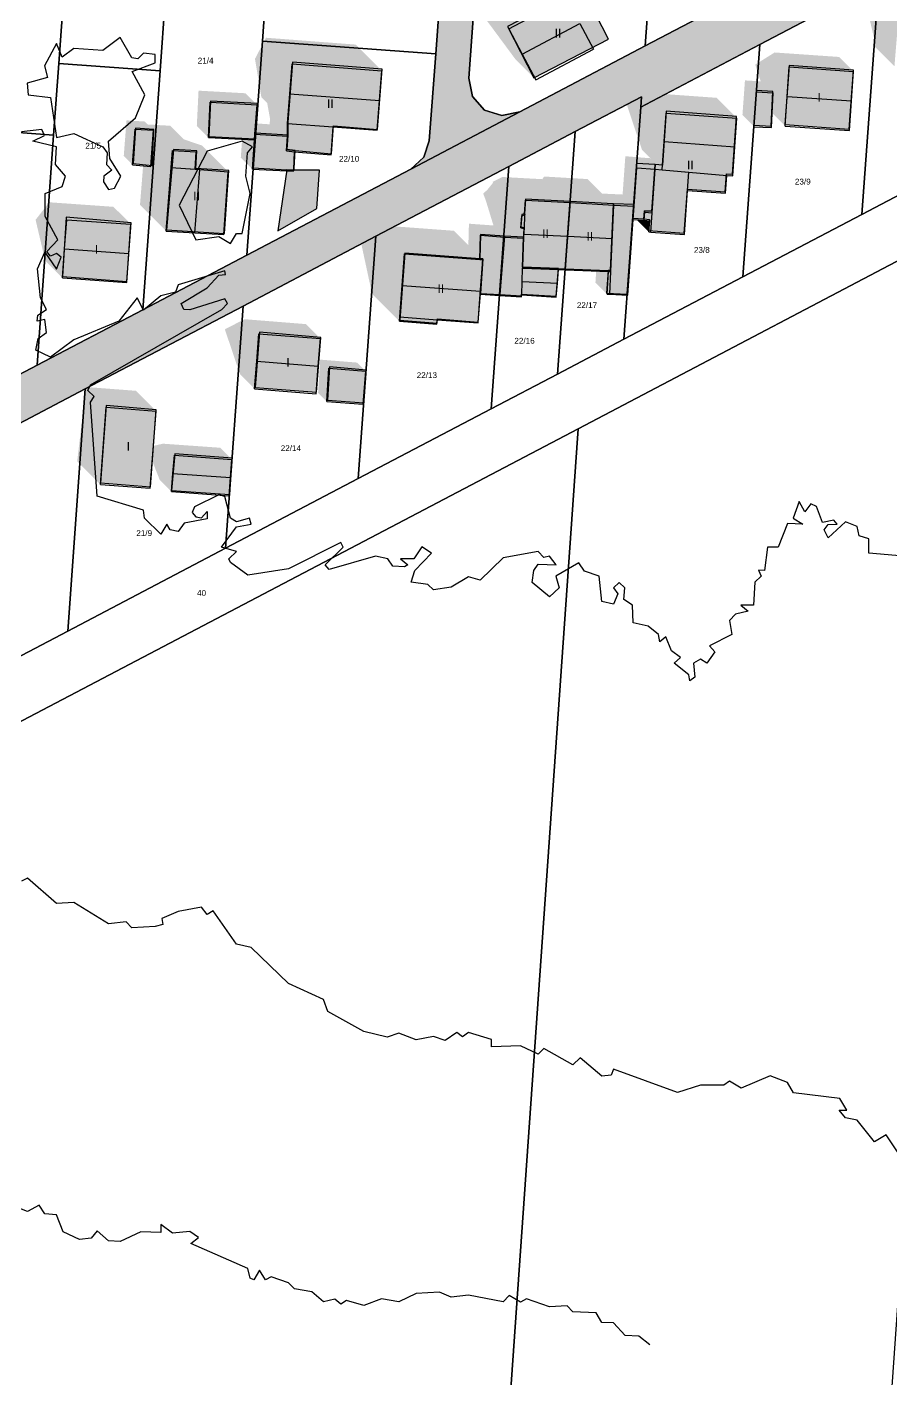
# Model space of a CAD drawing. Header units: millimetres. Extents: x 238 to 3518, y -74 to 2735.
# Drawn here: x 1885.4 to 2034.3, y 807.9 to 1040.9 of the extents above; entities that cross this region are included whole.
import ezdxf
from ezdxf.enums import TextEntityAlignment as Align

# ---------------------------------------------------------------- set-up
doc = ezdxf.new("R2010")
doc.units = ezdxf.units.MM
for name, color, linetype in [('LP_Flurstueck_bez', 7, 'Continuous'), ('LP_Flurstuecke', 8, 'Continuous'), ('LP_Gebaeude_Dachaufsicht', 9, 'Continuous'), ('LP_Gebaeude_Dachschatten', 253, 'Continuous'), ('LP_Gebaeude_F', 254, 'Continuous'), ('LP_Gebaeude_Geschosszahl', 7, 'Continuous'), ('LP_Gebaeude_Schatten', 7, 'Continuous'), ('LP_Gebaeude_U', 7, 'Continuous'), ('LP_Topographie_Hoehenlinien', 8, 'Continuous'), ('LP_Verkehr_Strassen', 9, 'Continuous')]:
    doc.layers.add(name, color=color, linetype=linetype)
doc.styles.get("Standard").update_dxf_attribs({"font": 'arial.ttf'})

msp = doc.modelspace()

# ---------------------------------------------------------------- hatches: boundary and pattern name
at = {"layer": 'LP_Gebaeude_Dachschatten'}
for points in [[(1980.68, 1041.48), (1978.54, 1045.5), (1978.35, 1045.86), (1975.83, 1044.52), (1968.44, 1040.58), (1970.77, 1036.2)], [(1946.15, 1028.24), (1946.54, 1033.37), (1931.1, 1034.55), (1930.7, 1029.41)], [(2027.84, 1033.24), (2016.75, 1034.01), (2016.4, 1028.92), (2027.48, 1028.16)], [(2007.39, 1020.23), (2007.74, 1025.2), (1995.57, 1026.07), (1995.22, 1021.18)], [(1995.22, 1021.18), (1994.87, 1016.28), (1994.87, 1016.27), (2006.02, 1015.33), (2007.03, 1015.26), (2007.39, 1020.23)], [(1910.26, 1016.67), (1909.39, 1005.73), (1914.36, 1005.42), (1915.19, 1016.32)], [(1978.62, 1004.83), (1979.01, 1010.63), (1971.32, 1011.05), (1971.17, 1008.71), (1971.22, 1008.55), (1971.12, 1006.19), (1971.08, 1006.19), (1971.02, 1005.2)], [(1986.27, 1004.47), (1986.52, 1010.19), (1979.01, 1010.63), (1978.62, 1004.83)], [(1903.32, 1006.91), (1892.26, 1007.69), (1891.9, 1002.67), (1902.97, 1001.89)], [(1963.57, 995.35), (1963.97, 1000.78), (1963.46, 1000.82), (1950.47, 1001.78), (1950.06, 996.35)], [(1976.81, 996.73), (1977.02, 999.12), (1970.83, 999.35), (1970.81, 999.35), (1970.73, 997.04)], [(1935.98, 987.19), (1925.39, 988.04), (1925.01, 983.29), (1935.6, 982.44)], [(1920.72, 966.38), (1910.86, 967.08), (1910.57, 963.96), (1920.5, 963.25)]]:
    msp.add_hatch(color=253, dxfattribs=at).paths.add_polyline_path(points)
at = {"layer": 'LP_Gebaeude_F'}
for points in [[(1968.24, 1040.99), (1972.73, 1032.13), (1985.64, 1038.82), (1981.23, 1047.38), (1978.54, 1046), (1978.43, 1046.22), (1975.78, 1044.87)], [(1930.19, 1019.78), (1931.6, 1019.59), (1937.88, 1019.05), (1938.24, 1023.88), (1945.8, 1023.26), (1946.59, 1033.63), (1931.17, 1034.85), (1930.39, 1024.5), (1930.38, 1022.28)], [(2016.02, 1024.07), (2027.1, 1023.28), (2027.84, 1033.46), (2016.73, 1034.25)], [(1916.78, 1022.02), (1924.71, 1021.64), (1924.78, 1022.63), (1925.15, 1027.73), (1917.04, 1028.1)], [(2010.66, 1023.98), (2013.64, 1023.82), (2013.95, 1029.78), (2011.1, 1029.95)], [(1991.7, 1007.81), (1992.67, 1007.74), (1992.53, 1005.8), (1998.66, 1005.38), (1999.21, 1012.97), (2005.75, 1012.5), (2005.98, 1015.59), (2006.99, 1015.52), (2007.7, 1025.46), (1995.55, 1026.41), (1994.91, 1017.1), (1993.64, 1017.19), (1993.08, 1009.14), (1991.82, 1009.22)], [(1903.72, 1017.35), (1907, 1017.01), (1907.3, 1023.25), (1904.13, 1023.46)], [(1924.35, 1016.6), (1930.21, 1016.3), (1931.44, 1016.23), (1931.45, 1016.53), (1931.6, 1019.59), (1930.19, 1019.78), (1930.38, 1022.28), (1924.78, 1022.63), (1924.71, 1021.64)], [(1909.47, 1005.92), (1919.43, 1005.31), (1920.22, 1016.15), (1914.52, 1016.54), (1914.7, 1019.55), (1910.64, 1019.76)], [(1928.63, 1005.77), (1935.36, 1009.59), (1935.84, 1016.2), (1931.44, 1016.23), (1930.21, 1016.3)], [(1989.83, 1007.96), (1991.7, 1007.81), (1991.82, 1009.22), (1993.08, 1009.14), (1993.64, 1017.19), (1990.47, 1017.4), (1990, 1010.28)], [(1970.52, 1006.46), (1971.07, 1006.37), (1970.96, 1004.67), (1970.82, 999.5), (1976.99, 999.29), (1978.18, 999.2), (1978.99, 1010.85), (1971.32, 1011.25), (1971.15, 1008.71), (1970.68, 1008.56)], [(1978.18, 999.2), (1985.56, 998.95), (1985.95, 998.93), (1986.48, 1010.44), (1978.99, 1010.85)], [(1985.29, 995.03), (1988.82, 994.87), (1989.83, 1007.96), (1990, 1010.28), (1986.48, 1010.44), (1985.95, 998.93), (1985.56, 998.95)], [(1891.51, 997.9), (1902.6, 997.05), (1903.36, 1007.14), (1892.15, 1008.1)], [(1963.47, 1000.96), (1963.98, 1000.93), (1963.54, 994.97), (1966.91, 994.77), (1967.68, 1004.86), (1963.57, 1005.15)], [(1966.91, 994.77), (1970.63, 994.54), (1970.63, 994.86), (1976.58, 994.48), (1976.99, 999.29), (1970.82, 999.5), (1970.96, 1004.67), (1967.68, 1004.86)], [(1949.66, 990.36), (1956.09, 989.85), (1956.14, 990.59), (1963.18, 990.04), (1963.54, 994.97), (1963.98, 1000.93), (1963.47, 1000.96), (1950.5, 1001.93)], [(1924.71, 978.77), (1935.32, 977.94), (1936.07, 987.4), (1925.49, 988.28)], [(1937.18, 976.6), (1943.46, 976.14), (1943.89, 981.78), (1937.53, 982.31)], [(1898.09, 962.31), (1906.7, 961.64), (1907.7, 974.93), (1899.08, 975.65)], [(1910.34, 961.04), (1920.36, 960.32), (1920.8, 966.61), (1910.9, 967.31)]]:
    msp.add_hatch(color=254, dxfattribs=at).paths.add_polyline_path(points)
at = {"layer": 'LP_Gebaeude_Schatten'}
for points in [[(1974.38, 1052.24), (1973.27, 1054.72), (1970.77, 1057.22), (1965.7, 1064.11), (1966.63, 1064.99), (1969.26, 1066.39), (1968.61, 1067.61), (1971.11, 1068.95), (1972.15, 1067.91), (1972.78, 1068.24), (1972.55, 1068.47), (1970.74, 1071.47), (1969.3, 1074.13), (1973.85, 1076.66), (1973.06, 1077.45), (1972.27, 1078.9), (1971.86, 1079.66), (1966.56, 1086.91), (1966.56, 1087.34), (1967.26, 1088.15), (1970.59, 1089.95), (1970.59, 1089.96), (1969.28, 1091.97), (1972.39, 1092.88), (1973.63, 1091.64), (1975.4, 1092.6), (1976.05, 1093.22), (1975.06, 1094.87), (1980.3, 1097.58), (1982.3, 1095.58), (1977.06, 1092.87), (1979.4, 1088.6), (1977.19, 1087.4), (1976.39, 1088.88), (1973.78, 1087.47), (1974.59, 1085.96), (1974.59, 1085.95), (1971.26, 1084.15), (1973.06, 1080.84), (1973.56, 1079.91), (1975.86, 1075.66), (1976.27, 1074.9), (1971.3, 1072.13), (1972.74, 1069.47), (1974.55, 1066.47), (1978.24, 1068.46), (1980.49, 1066.21), (1975.77, 1063.71), (1975.77, 1063.71), (1975.11, 1064.95), (1972.61, 1063.61), (1973.26, 1062.39), (1970.63, 1060.99), (1972.7, 1057.11), (1974.77, 1053.22), (1976.38, 1050.24), (1973.63, 1048.79), (1975.83, 1044.52), (1968.44, 1040.58), (1970.77, 1036.2), (1973.1, 1031.82), (1969.6, 1035.32), (1963.77, 1043.2), (1964.94, 1044.08), (1972.33, 1048.02), (1972.9, 1048.32), (1971.63, 1050.79), (1974.38, 1052.24)], [(2035.76, 1044.7), (2034.97, 1035.11), (2034.89, 1034.14), (2031.39, 1037.64), (2031.47, 1038.61), (2029.86, 1045.4), (2032.76, 1047.7), (2046.14, 1046.59), (2049.14, 1043.59), (2035.76, 1044.7)], [(1927.3, 1025.07), (1926.81, 1027.77), (1925.81, 1028.77), (1924.7, 1035.41), (1926.6, 1039.05), (1942.04, 1037.87), (1946.54, 1033.37), (1931.1, 1034.55), (1930.7, 1029.41), (1930.31, 1024.27), (1930.3, 1022.07), (1924.7, 1022.42), (1924.84, 1024.29), (1925.39, 1024.25), (1927.23, 1024.13), (1927.3, 1025.07)], [(2014.25, 1036.51), (2025.34, 1035.74), (2027.84, 1033.24), (2016.75, 1034.01), (2016.05, 1023.83), (2013.8, 1026.08), (2013.97, 1029.53), (2011.13, 1029.7), (2010.7, 1023.72), (2008.7, 1025.72), (2009.13, 1031.7), (2011.84, 1031.54), (2010.9, 1034.42), (2014.25, 1036.51)], [(1914.98, 1029.93), (1923.07, 1029.48), (1925.07, 1027.48), (1916.98, 1027.93), (1916.68, 1021.85), (1914.68, 1023.85), (1914.98, 1029.93)], [(1961.57, 1007), (1965.69, 1006.7), (1965.8, 1006.69), (1964.48, 1011), (1964.02, 1012.2), (1964.58, 1012.69), (1964.62, 1012.69), (1965.72, 1014.05), (1965.67, 1014.21), (1967.32, 1015.05), (1974.23, 1014.67), (1974.51, 1015.13), (1982.02, 1014.69), (1984.52, 1012.19), (1988.05, 1012.03), (1988.52, 1018.63), (1991.66, 1018.37), (1992.86, 1018.29), (1991.37, 1019.77), (1991.37, 1019.78), (1988.72, 1027.68), (1992.07, 1029.57), (2004.24, 1028.7), (2007.74, 1025.2), (1995.57, 1026.07), (1995.22, 1021.18), (1994.87, 1016.28), (1993.66, 1016.37), (1990.52, 1016.63), (1990.05, 1010.03), (1986.52, 1010.19), (1979.01, 1010.63), (1971.32, 1011.05), (1971.17, 1008.71), (1971.16, 1008.53), (1970.68, 1008.38), (1970.53, 1006.28), (1971.08, 1006.2), (1971.08, 1006.19), (1971.02, 1005.2), (1970.98, 1004.5), (1967.69, 1004.7), (1963.57, 1005), (1963.46, 1000.82), (1950.47, 1001.78), (1950.06, 996.35), (1949.66, 990.92), (1949.6, 990.18), (1944.6, 995.18), (1944.66, 995.92), (1943.06, 1003.35), (1945.47, 1006.78), (1958.46, 1005.82), (1958.97, 1005.78), (1961.47, 1003.28), (1961.57, 1007)], [(1915.61, 1020.46), (1920.11, 1015.96), (1914.38, 1016.38), (1914.58, 1019.38), (1910.49, 1019.61), (1910.26, 1016.67), (1909.39, 1005.73), (1904.89, 1010.23), (1905.43, 1017), (1906.75, 1016.88), (1907.21, 1023.11), (1904.07, 1023.31), (1903.59, 1017.17), (1902.09, 1018.67), (1902.57, 1024.81), (1905.71, 1024.61), (1906.22, 1024.1), (1910.08, 1023.88), (1912.41, 1021.55), (1915.61, 1020.46)], [(1922.49, 1021.54), (1924.63, 1021.43), (1924.26, 1016.41), (1922.26, 1018.41), (1922.49, 1021.54)], [(1886.9, 1007.67), (1889.26, 1010.69), (1900.32, 1009.91), (1903.32, 1006.91), (1892.26, 1007.69), (1891.55, 997.64), (1888.55, 1000.64), (1886.9, 1007.67)], [(1986.27, 1004.47), (1986.52, 1010.19), (1986.03, 998.75), (1986.27, 1004.47)], [(1990.6, 1007.67), (1991.75, 1007.58), (1992.73, 1007.5), (1992.59, 1005.57), (1990.59, 1007.57), (1990.6, 1007.67)], [(1983.5, 998.84), (1985.64, 998.77), (1985.37, 994.87), (1983.37, 996.87), (1983.5, 998.84)], [(1925.39, 988.04), (1924.63, 978.53), (1922.13, 981.03), (1919.51, 988.79), (1922.89, 990.54), (1933.48, 989.69), (1935.98, 987.19), (1925.39, 988.04)], [(1942.31, 983.06), (1943.81, 981.56), (1937.44, 982.07), (1937.08, 976.34), (1935.58, 977.84), (1935.94, 983.57), (1942.31, 983.06)], [(1895.58, 978.85), (1904.17, 978.2), (1907.67, 974.7), (1899.08, 975.35), (1898.07, 962.06), (1894.07, 966.06), (1895.58, 978.85)], [(1910.86, 967.08), (1910.29, 960.83), (1908.29, 962.83), (1907.02, 966.07), (1907.22, 968.71), (1908.86, 969.08), (1918.72, 968.38), (1920.72, 966.38), (1910.86, 967.08)]]:
    msp.add_hatch(color=7, dxfattribs=at).paths.add_polyline_path(points)
at = {"layer": 'LP_Verkehr_Strassen'}
for points in [[(1760.9, 912.83), (1760.96, 913.33), (1761.01, 913.56), (1761.11, 913.96), (1761.23, 914.33), (1761.37, 914.67), (1761.52, 914.99), (1761.67, 915.29), (1761.84, 915.58), (1762.04, 915.87), (1762.26, 916.17), (1762.51, 916.47), (1762.79, 916.77), (1762.96, 916.93), (1763.1, 917.05), (1763.42, 917.3), (1763.75, 917.51), (1764.07, 917.7), (1764.39, 917.85), (1764.7, 917.98), (1764.99, 918.09), (1765.3, 918.18), (1765.62, 918.26), (1765.97, 918.32), (1766.34, 918.37), (1766.73, 918.39), (1767.14, 918.39), (1767.32, 918.38), (1775.68, 917.76), (1776.04, 917.74), (1776.54, 917.73), (1777.02, 917.73), (1777.49, 917.76), (1777.95, 917.8), (1778.43, 917.85), (1778.92, 917.93), (1779.28, 918), (1779.63, 918.08), (1780.12, 918.2), (1780.58, 918.34), (1781.02, 918.49), (1781.45, 918.65), (1781.89, 918.84), (1782.35, 919.05), (1782.67, 919.22), (1808.32, 932.7), (1826.54, 942.28), (1846.31, 952.67), (1868.28, 964.22), (1895.47, 978.51), (1922.67, 992.81), (1945.54, 1004.83), (1968.42, 1016.86), (1979.87, 1022.88), (1991.31, 1028.88), (1991.18, 1027.11), (1992.06, 1027.57), (2011.67, 1037.88), (2032.18, 1048.66), (2049.78, 1057.91), (2053.67, 1057.57), (2055.67, 1084.5), (2044.04, 1085.36), (2045.49, 1105.29), (2047.63, 1107.14), (2049.22, 1129.06), (2050.82, 1150.97), (2048.93, 1153.11), (2050.43, 1173.01), (2050.94, 1180.19), (2051.72, 1182.76), (2053.58, 1184.71), (2031.42, 1169.96), (2031.59, 1170.06), (2032, 1170.28), (2032.4, 1170.45), (2032.8, 1170.6), (2033.18, 1170.71), (2033.55, 1170.79), (2033.91, 1170.85), (2034.25, 1170.89), (2034.58, 1170.91), (2034.9, 1170.91), (2035.25, 1170.89), (2035.61, 1170.85), (2035.98, 1170.79), (2036.37, 1170.7), (2036.78, 1170.58), (2037.19, 1170.43), (2037.61, 1170.24), (2037.78, 1170.15), (2037.91, 1170.07), (2038.28, 1169.79), (2038.62, 1169.5), (2038.93, 1169.21), (2039.2, 1168.91), (2039.44, 1168.61), (2039.66, 1168.31), (2039.84, 1168.02), (2040.01, 1167.73), (2040.16, 1167.43), (2040.3, 1167.11), (2040.43, 1166.77), (2040.54, 1166.4), (2040.64, 1166.01), (2040.71, 1165.59), (2040.76, 1165.15), (2040.78, 1164.68), (2040.78, 1164.53), (2038.76, 1136.87), (2036.69, 1135.78), (2034.97, 1112.24), (2033.26, 1088.75), (2035.18, 1087.83), (2033.31, 1062.29), (2030.43, 1057.9), (2014.75, 1049.65), (2012.51, 1048.47), (1991.94, 1037.65), (1970.33, 1026.29), (1951.54, 1016.42), (1923.31, 1001.59), (1905.38, 992.18), (1887.16, 982.61), (1868.92, 973.02), (1843.83, 959.85), (1827.14, 951.06), (1823.19, 949), (1791.37, 932.32), (1783.11, 927.95), (1783.02, 927.91), (1782.57, 927.71), (1782.12, 927.53), (1781.69, 927.37), (1781.25, 927.23), (1780.78, 927.09), (1780.3, 926.98), (1780.21, 926.96), (1780.13, 926.94), (1779.64, 926.85), (1779.16, 926.79), (1778.7, 926.74), (1778.24, 926.71), (1777.76, 926.69), (1777.26, 926.7), (1777.18, 926.7), (1767.97, 927.36), (1767.79, 927.37), (1767.38, 927.43), (1767, 927.51), (1766.64, 927.6), (1766.31, 927.72), (1765.99, 927.84), (1765.71, 927.98), (1765.43, 928.13), (1765.14, 928.3), (1764.85, 928.5), (1764.56, 928.73), (1764.26, 928.99), (1763.98, 929.28), (1763.86, 929.41), (1763.74, 929.55), (1763.49, 929.88), (1763.28, 930.2), (1763.09, 930.52), (1762.94, 930.84), (1762.81, 931.15), (1762.7, 931.45), (1762.61, 931.75), (1762.53, 932.08), (1762.46, 932.43), (1762.42, 932.79), (1762.39, 933.18), (1762.4, 933.59), (1762.41, 933.77), (1761.98, 927.79)], [(1951.54, 1016.42), (1970.33, 1026.29), (1967.24, 1025.64), (1964.23, 1026.59), (1962.16, 1028.95), (1961.53, 1032.06), (1962.35, 1043.19), (1963.95, 1065.11), (1965.56, 1087.04), (1967.17, 1108.97), (1968.36, 1125.2), (1969.03, 1127.95), (1971.01, 1129.75), (1962.48, 1124.1), (1952.09, 1117.16), (1955.2, 1118.14), (1958.47, 1117.32), (1960.76, 1115.03), (1961.39, 1111.78), (1959.43, 1085.15), (1957.64, 1060.74), (1955.84, 1036.29), (1954.74, 1021.3), (1953.78, 1018.47)]]:
    msp.add_hatch(color=9, dxfattribs=at).paths.add_polyline_path(points)

# ---------------------------------------------------------------- linework, layer by layer
at = {"layer": 'LP_Flurstuecke', "color": 8}
for points in [[(1951.54, 1016.42), (1970.33, 1026.29), (1967.24, 1025.64), (1964.23, 1026.59), (1962.16, 1028.95), (1961.53, 1032.06), (1962.35, 1043.19), (1963.95, 1065.11), (1965.56, 1087.04), (1967.17, 1108.97), (1968.36, 1125.2), (1969.03, 1127.95), (1971.01, 1129.75), (1962.48, 1124.1), (1952.09, 1117.16), (1955.2, 1118.14), (1958.47, 1117.32), (1960.76, 1115.03), (1961.39, 1111.78), (1959.43, 1085.15), (1957.64, 1060.74), (1955.84, 1036.29), (1954.74, 1021.3), (1953.78, 1018.47)], [(1890.9, 1034.62), (1908.35, 1033.35), (1909.22, 1045.5), (1912.49, 1090.79), (1894.05, 1078.52)], [(1991.94, 1037.65), (2012.51, 1048.47), (2013.17, 1057.43), (2014.76, 1079.01), (1994.17, 1068.19), (1993.55, 1059.59)], [(1872.56, 1023.56), (1890.01, 1022.26), (1890.9, 1034.62), (1894.05, 1078.52), (1875.64, 1066.27)], [(1925.99, 1038.48), (1955.84, 1036.29), (1957.64, 1060.74), (1927.76, 1062.91), (1926.41, 1044.26)], [(1961.53, 1032.06), (1962.16, 1028.95), (1964.23, 1026.59), (1967.24, 1025.64), (1970.33, 1026.29), (1991.94, 1037.65), (1993.55, 1059.59), (1962.35, 1043.19)], [(2029.25, 1008.6), (2050.58, 1019.8), (2050.93, 1019.98), (2053.67, 1057.57), (2049.78, 1057.91), (2032.18, 1048.66)], [(2008.75, 997.84), (2029.25, 1008.6), (2032.18, 1048.66), (2011.67, 1037.88)], [(1905.38, 992.18), (1923.31, 1001.59), (1925.99, 1038.48), (1926.41, 1044.26), (1909.22, 1045.5), (1908.35, 1033.35)], [(1756.7, 854.2), (1803.81, 878.94), (1980.37, 971.64), (2048.57, 1007.47), (2084.8, 1026.49), (2085.67, 1038.23), (2051.25, 1020.15), (2050.93, 1019.98), (2050.58, 1019.8), (2029.25, 1008.6), (2008.75, 997.84), (1988.26, 987.08), (1976.83, 981.08), (1965.39, 975.07), (1942.51, 963.06), (1919.63, 951.05), (1892.45, 936.77), (1865.28, 922.51), (1865.12, 922.41), (1843.33, 910.98), (1823.53, 900.58), (1805.3, 891.01), (1799.16, 887.79), (1757.53, 865.93)], [(1923.31, 1001.59), (1951.54, 1016.42), (1953.78, 1018.47), (1954.74, 1021.3), (1955.84, 1036.29), (1925.99, 1038.48)], [(1988.26, 987.08), (2008.75, 997.84), (2011.67, 1037.88), (1992.06, 1027.57), (1991.18, 1027.11)], [(1887.16, 982.61), (1905.38, 992.18), (1908.35, 1033.35), (1890.9, 1034.62), (1890.01, 1022.26)], [(1976.83, 981.08), (1988.26, 987.08), (1991.18, 1027.11), (1991.31, 1028.88), (1979.87, 1022.88)], [(1868.92, 973.02), (1887.16, 982.61), (1890.01, 1022.26), (1872.56, 1023.56), (1871.38, 1007.15)], [(1965.39, 975.07), (1976.83, 981.08), (1979.87, 1022.88), (1968.42, 1016.86)], [(1942.51, 963.06), (1965.39, 975.07), (1968.42, 1016.86), (1945.54, 1004.83)], [(1956.03, 624.31), (2021.42, 619.61), (2048.57, 1007.47), (1980.37, 971.64)], [(1919.63, 951.05), (1942.51, 963.06), (1945.54, 1004.83), (1922.67, 992.81)], [(1892.45, 936.77), (1919.63, 951.05), (1922.67, 992.81), (1895.47, 978.51)], [(1865.28, 922.51), (1892.45, 936.77), (1895.47, 978.51), (1868.28, 964.22)], [(1786.84, 636.49), (1956.03, 624.31), (1980.37, 971.64), (1803.81, 878.94)]]:
    msp.add_lwpolyline(points, close=True, dxfattribs=at)
for points in [[(1868.28, 964.22), (1895.47, 978.51), (1922.67, 992.81), (1945.54, 1004.83), (1968.42, 1016.86), (1979.87, 1022.88), (1991.31, 1028.88), (1991.18, 1027.11), (1992.06, 1027.57), (2011.67, 1037.88), (2032.18, 1048.66)], [(2012.51, 1048.47), (1991.94, 1037.65), (1970.33, 1026.29), (1951.54, 1016.42), (1923.31, 1001.59), (1905.38, 992.18), (1887.16, 982.61), (1868.92, 973.02)]]:
    msp.add_lwpolyline(points, dxfattribs=at)
at = {"layer": 'LP_Gebaeude_Dachaufsicht', "color": 9}
for p, q in [((1968.44, 1040.58, 83.37), (1975.83, 1044.52, 83.37)), ((1968.44, 1040.58, 83.37), (1970.77, 1036.2, 88.75)), ((1970.77, 1036.2, 88.75), (1980.68, 1041.48, 88.75)), ((1980.68, 1041.48, 88.75), (1983.01, 1037.1, 83.37)), ((1973.1, 1031.82, 83.37), (1983.01, 1037.1, 83.37)), ((1970.77, 1036.2, 88.75), (1973.1, 1031.82, 83.37)), ((1930.7, 1029.41, 86.88), (1931.1, 1034.55, 84.95)), ((1931.1, 1034.55, 84.95), (1946.54, 1033.37, 84.95)), ((1946.15, 1028.24, 86.88), (1946.54, 1033.37, 84.95)), ((2016.4, 1028.92, 86.5), (2016.75, 1034.01, 82.51)), ((2016.75, 1034.01, 82.51), (2027.84, 1033.24, 82.51)), ((2027.48, 1028.16, 86.5), (2027.84, 1033.24, 82.51)), ((1916.68, 1021.85, 80.93), (1916.98, 1027.93, 80.93)), ((1916.98, 1027.93, 80.93), (1925.07, 1027.48, 80.93)), ((1930.31, 1024.27, 84.95), (1930.7, 1029.41, 86.88)), ((1930.7, 1029.41, 86.88), (1946.15, 1028.24, 86.88)), ((1945.76, 1023.1, 84.95), (1946.15, 1028.24, 86.88)), ((2010.7, 1023.72, 81.34), (2011.13, 1029.7, 81.34)), ((2011.13, 1029.7, 81.34), (2013.97, 1029.53, 81.34)), ((2013.68, 1023.57, 81.34), (2013.97, 1029.53, 81.34)), ((2016.05, 1023.83, 82.51), (2016.4, 1028.92, 86.5)), ((2016.4, 1028.92, 86.5), (2027.48, 1028.16, 86.5)), ((2027.13, 1023.07, 82.51), (2027.48, 1028.16, 86.5)), ((1924.7, 1022.42, 80.93), (1925.07, 1027.48, 80.93)), ((1995.22, 1021.18, 87.84), (1995.57, 1026.07, 83.58)), ((1995.57, 1026.07, 83.58), (2007.74, 1025.2, 83.58)), ((1903.59, 1017.17, 80.25), (1904.07, 1023.31, 80.25)), ((1904.07, 1023.31, 80.25), (1907.21, 1023.11, 80.25)), ((1906.75, 1016.88, 80.25), (1907.21, 1023.11, 80.25)), ((1930.3, 1022.07, 82.7), (1930.31, 1024.27, 83.21)), ((1930.31, 1024.27, 83.21), (1938.18, 1023.67, 83.21)), ((1930.31, 1024.27, 84.95), (1938.18, 1023.67, 84.95)), ((1937.82, 1018.86, 82.09), (1938.18, 1023.67, 83.21)), ((1938.18, 1023.67, 84.95), (1945.76, 1023.1, 84.95)), ((2007.39, 1020.23, 87.84), (2007.74, 1025.2, 83.58)), ((2010.7, 1023.72, 81.34), (2013.68, 1023.57, 81.34)), ((2016.05, 1023.83, 82.51), (2027.13, 1023.07, 82.51)), ((1916.68, 1021.85, 80.93), (1924.63, 1021.43, 80.93)), ((1924.26, 1016.41, 81), (1924.63, 1021.43, 81)), ((1924.63, 1021.43, 80.93), (1924.7, 1022.42, 80.93)), ((1924.63, 1021.43, 81), (1924.7, 1022.42, 81)), ((1924.7, 1022.42, 81), (1930.3, 1022.07, 81)), ((1930.11, 1019.57, 81), (1930.3, 1022.07, 81)), ((1930.11, 1019.57, 82.12), (1930.3, 1022.07, 82.7)), ((1994.87, 1016.28, 83.58), (1995.22, 1021.18, 87.84)), ((1995.22, 1021.18, 87.84), (2007.39, 1020.23, 87.84)), ((1910.26, 1016.67, 84.57), (1910.49, 1019.61, 84.57)), ((1910.49, 1019.61, 84.57), (1914.58, 1019.38, 84.57)), ((1914.38, 1016.38, 84.57), (1914.58, 1019.38, 84.57)), ((1930.11, 1019.57, 81), (1931.53, 1019.39, 81)), ((1930.11, 1019.57, 82.12), (1931.53, 1019.39, 82.1)), ((1931.37, 1016.33, 81), (1931.53, 1019.39, 81)), ((1931.53, 1019.39, 82.1), (1937.82, 1018.86, 82.09)), ((2007.03, 1015.26, 83.58), (2007.39, 1020.23, 87.84)), ((1903.59, 1017.17, 80.25), (1906.75, 1016.88, 80.25)), ((1909.39, 1005.73, 84.57), (1910.26, 1016.67, 84.57)), ((1910.26, 1016.67, 84.57), (1915.19, 1016.32, 87.56)), ((1910.26, 1016.67, 84.57), (1914.38, 1016.38, 84.57)), ((1914.36, 1005.42, 87.56), (1915.19, 1016.32, 87.56)), ((1915.19, 1016.32, 87.56), (1920.11, 1015.96, 84.57)), ((1924.26, 1016.41, 81), (1930.12, 1016.1, 81)), ((1930.12, 1016.1, 81), (1931.36, 1016.04, 81)), ((1931.36, 1016.04, 81), (1931.37, 1016.33, 81)), ((1990.05, 1010.03, 81.51), (1990.52, 1016.63, 81.51)), ((1990.52, 1016.63, 81.51), (1993.66, 1016.37, 81.51)), ((1993.13, 1008.89, 81.37), (1993.66, 1016.37, 81.37)), ((1993.13, 1008.89, 81.51), (1993.66, 1016.37, 81.51)), ((1993.66, 1016.37, 81.37), (1994.87, 1016.28, 81.37)), ((1994.87, 1016.27, 83.56), (1994.87, 1016.28, 83.58)), ((1994.87, 1016.27, 81.37), (1994.87, 1016.28, 81.37)), ((1994.87, 1016.27, 83.56), (2006.02, 1015.33, 83.56)), ((1994.87, 1016.27, 81.37), (1999.48, 1015.88, 81.37)), ((1919.33, 1005.11, 84.57), (1920.11, 1015.96, 84.57)), ((1999.25, 1012.71, 81.37), (1999.48, 1015.88, 81.37)), ((1999.25, 1012.71, 82.59), (1999.48, 1015.88, 82.59)), ((1999.48, 1015.88, 82.59), (2006.02, 1015.33, 82.59)), ((2005.8, 1012.24, 82.59), (2006.02, 1015.33, 82.59)), ((2006.02, 1015.33, 83.56), (2007.03, 1015.26, 83.58)), ((1998.71, 1005.13, 81.37), (1999.25, 1012.71, 81.37)), ((1999.25, 1012.71, 82.59), (2005.8, 1012.24, 82.59)), ((1971.17, 1008.71, 86.15), (1971.32, 1011.05, 84.54)), ((1971.32, 1011.05, 84.54), (1979.01, 1010.63, 84.54)), ((1978.62, 1004.83, 88.05), (1979.01, 1010.63, 85.18)), ((1978.62, 1004.83, 88.56), (1979.01, 1010.63, 84.54)), ((1979.01, 1010.63, 85.18), (1986.52, 1010.19, 85.18)), ((1986.03, 998.75, 81.52), (1986.52, 1010.19, 81.52)), ((1986.27, 1004.47, 88.05), (1986.52, 1010.19, 85.18)), ((1986.52, 1010.19, 81.52), (1990.05, 1010.03, 81.52)), ((1989.88, 1007.73, 81.52), (1990.05, 1010.03, 81.52)), ((1989.88, 1007.73, 81.51), (1990.05, 1010.03, 81.51)), ((1891.9, 1002.67, 85.23), (1892.26, 1007.69, 82.2)), ((1892.26, 1007.69, 82.2), (1903.32, 1006.91, 82.2)), ((1902.97, 1001.89, 85.23), (1903.32, 1006.91, 82.2)), ((1970.53, 1006.28, 84.54), (1970.68, 1008.38, 84.54)), ((1970.68, 1008.38, 84.54), (1971.16, 1008.53, 84.54)), ((1971.12, 1006.19, 87.88), (1971.22, 1008.55, 86.26)), ((1971.12, 1006.19, 84.54), (1971.22, 1008.55, 84.54)), ((1971.16, 1008.53, 84.54), (1971.17, 1008.71, 84.54)), ((1971.17, 1008.71, 84.54), (1971.22, 1008.55, 84.54)), ((1971.17, 1008.71, 86.15), (1971.22, 1008.55, 86.26)), ((1988.95, 994.7, 81.52), (1989.88, 1007.73, 81.52)), ((1989.88, 1007.73, 81.51), (1991.75, 1007.58, 81.51)), ((1991.75, 1007.58, 81.51), (1991.87, 1008.98, 81.51)), ((1991.75, 1007.58, 81.54), (1991.87, 1008.98, 81.54)), ((1991.75, 1007.58, 81.54), (1992.73, 1007.5, 81.54)), ((1991.87, 1008.98, 81.51), (1993.13, 1008.89, 81.51)), ((1991.87, 1008.98, 81.54), (1993.13, 1008.89, 81.54)), ((1992.59, 1005.57, 81.54), (1992.73, 1007.5, 81.54)), ((1992.89, 1005.55, 81.54), (1993.13, 1008.89, 81.54)), ((1992.89, 1005.55, 81.37), (1993.13, 1008.89, 81.37)), ((1909.39, 1005.73, 84.57), (1914.36, 1005.42, 87.56)), ((1914.36, 1005.42, 87.56), (1919.33, 1005.11, 84.57)), ((1963.46, 1000.82, 81.39), (1963.57, 1005, 81.39)), ((1963.57, 1005, 81.39), (1967.69, 1004.7, 81.39)), ((1966.91, 994.63, 81.37), (1967.69, 1004.7, 81.37)), ((1966.91, 994.63, 81.39), (1967.69, 1004.7, 81.39)), ((1967.69, 1004.7, 81.37), (1970.98, 1004.5, 81.37)), ((1970.53, 1006.28, 84.54), (1971.08, 1006.2, 84.54)), ((1970.83, 999.35, 84.54), (1970.98, 1004.5, 88.08)), ((1970.83, 999.35, 81.37), (1970.98, 1004.5, 81.37)), ((1970.98, 1004.5, 88.08), (1971.02, 1005.2, 88.56)), ((1971.02, 1005.2, 88.56), (1971.08, 1006.19, 87.88)), ((1971.02, 1005.2, 88.56), (1978.62, 1004.83, 88.56)), ((1971.08, 1006.19, 87.88), (1971.12, 1006.19, 87.88)), ((1971.08, 1006.19, 84.54), (1971.12, 1006.19, 84.54)), ((1978.22, 999.03, 84.54), (1978.62, 1004.83, 88.56)), ((1978.22, 999.03, 85.18), (1978.62, 1004.83, 88.05)), ((1978.62, 1004.83, 88.05), (1986.27, 1004.47, 88.05)), ((1986.03, 998.75, 85.18), (1986.27, 1004.47, 88.05)), ((1992.59, 1005.57, 81.54), (1992.89, 1005.55, 81.54)), ((1992.89, 1005.55, 81.37), (1998.71, 1005.13, 81.37)), ((1891.55, 997.64, 82.2), (1891.9, 1002.67, 85.23)), ((1891.9, 1002.67, 85.23), (1902.97, 1001.89, 85.23)), ((1902.61, 996.86, 82.2), (1902.97, 1001.89, 85.23)), ((1950.06, 996.35, 88.28), (1950.47, 1001.78, 85.57)), ((1950.47, 1001.78, 85.57), (1963.46, 1000.82, 85.57)), ((1963.46, 1000.82, 81.39), (1963.97, 1000.78, 81.39)), ((1963.46, 1000.82, 85.57), (1963.97, 1000.78, 85.57)), ((1963.53, 994.84, 81.39), (1963.97, 1000.78, 81.39)), ((1963.57, 995.35, 88.28), (1963.97, 1000.78, 85.57)), ((1891.55, 997.64, 82.2), (1902.61, 996.86, 82.2)), ((1970.73, 997.04, 82.43), (1970.81, 999.35, 81.91)), ((1970.73, 997.04, 81.37), (1970.81, 999.35, 81.37)), ((1970.81, 999.35, 81.37), (1970.83, 999.35, 81.37)), ((1970.81, 999.35, 81.91), (1970.83, 999.35, 81.91)), ((1970.83, 999.35, 84.54), (1977.02, 999.12, 84.56)), ((1970.83, 999.35, 81.91), (1977.02, 999.12, 81.91)), ((1976.81, 996.73, 82.43), (1977.02, 999.12, 81.91)), ((1977.02, 999.12, 84.56), (1978.22, 999.03, 84.54)), ((1978.22, 999.03, 85.18), (1985.64, 998.77, 85.18)), ((1985.37, 994.87, 81.52), (1985.64, 998.77, 81.52)), ((1985.64, 998.77, 85.18), (1986.03, 998.75, 85.18)), ((1985.64, 998.77, 81.52), (1986.03, 998.75, 81.52)), ((1985.86, 994.85, 81.52), (1986.03, 998.75, 81.52)), ((1949.66, 990.92, 85.57), (1950.06, 996.35, 88.28)), ((1950.06, 996.35, 88.28), (1963.57, 995.35, 88.28)), ((1963.53, 994.84, 88.03), (1963.57, 995.35, 88.28)), ((1970.66, 994.73, 81.91), (1970.73, 997.04, 82.43)), ((1970.66, 994.73, 81.37), (1970.73, 997.04, 81.37)), ((1970.73, 997.04, 82.43), (1976.81, 996.73, 82.43)), ((1976.61, 994.34, 81.91), (1976.81, 996.73, 82.43)), ((1963.17, 989.92, 85.57), (1963.53, 994.84, 88.03)), ((1963.53, 994.84, 81.39), (1966.91, 994.63, 81.39)), ((1966.91, 994.63, 81.37), (1970.65, 994.4, 81.37)), ((1970.65, 994.73, 81.37), (1970.66, 994.73, 81.37)), ((1970.65, 994.4, 81.37), (1970.65, 994.73, 81.37)), ((1970.66, 994.73, 81.91), (1976.61, 994.34, 81.91)), ((1985.37, 994.87, 81.52), (1985.86, 994.85, 81.52)), ((1985.86, 994.85, 81.52), (1988.95, 994.7, 81.52)), ((1949.6, 990.18, 85.57), (1949.66, 990.92, 85.57)), ((1949.66, 990.92, 85.57), (1956.11, 990.44, 85.57)), ((1956.05, 989.71, 85.57), (1956.11, 990.44, 85.57)), ((1956.11, 990.44, 85.57), (1963.17, 989.92, 85.57)), ((1925.01, 983.29, 85.8), (1925.39, 988.04, 82.11)), ((1925.39, 988.04, 82.11), (1935.98, 987.19, 82.11)), ((1949.6, 990.18, 85.57), (1956.05, 989.71, 85.57)), ((1935.6, 982.44, 85.8), (1935.98, 987.19, 82.11)), ((1924.63, 978.53, 82.11), (1925.01, 983.29, 85.8)), ((1925.01, 983.29, 85.8), (1935.6, 982.44, 85.8)), ((1935.22, 977.68, 82.11), (1935.6, 982.44, 85.8)), ((1937.08, 976.34, 80.62), (1937.44, 982.07, 80.62)), ((1937.44, 982.07, 80.62), (1943.81, 981.56, 80.62)), ((1943.37, 975.88, 80.62), (1943.81, 981.56, 80.62)), ((1924.63, 978.53, 82.11), (1935.22, 977.68, 82.11)), ((1898.07, 962.06, 83.25), (1899.08, 975.35, 83.25)), ((1899.08, 975.35, 83.25), (1907.67, 974.7, 83.25)), ((1906.67, 961.41, 83.25), (1907.67, 974.7, 83.25)), ((1937.08, 976.34, 80.62), (1943.37, 975.88, 80.62)), ((1910.57, 963.96, 84.64), (1910.86, 967.08, 81.02)), ((1910.86, 967.08, 81.02), (1920.72, 966.38, 81.02)), ((1920.5, 963.25, 84.64), (1920.72, 966.38, 81.02)), ((1910.29, 960.83, 81.02), (1910.57, 963.96, 84.64)), ((1910.57, 963.96, 84.64), (1920.5, 963.25, 84.64)), ((1920.28, 960.12, 81.02), (1920.5, 963.25, 84.64)), ((1898.07, 962.06, 83.25), (1906.67, 961.41, 83.25)), ((1910.29, 960.83, 81.02), (1920.28, 960.12, 81.02))]:
    msp.add_line(p, q, dxfattribs=at)
at = {"layer": 'LP_Gebaeude_U', "color": 7}
for points in [[(1968.24, 1040.99), (1972.73, 1032.13), (1985.64, 1038.82), (1981.23, 1047.38), (1978.54, 1046), (1978.43, 1046.22), (1975.78, 1044.87)], [(1930.19, 1019.78), (1931.6, 1019.59), (1937.88, 1019.05), (1938.24, 1023.88), (1945.8, 1023.26), (1946.59, 1033.63), (1931.17, 1034.85), (1930.39, 1024.5), (1930.38, 1022.28)], [(2016.02, 1024.07), (2027.1, 1023.28), (2027.84, 1033.46), (2016.73, 1034.25)], [(1916.78, 1022.02), (1924.71, 1021.64), (1924.78, 1022.63), (1925.15, 1027.73), (1917.04, 1028.1)], [(2010.66, 1023.98), (2013.64, 1023.82), (2013.95, 1029.78), (2011.1, 1029.95)], [(1991.7, 1007.81), (1992.67, 1007.74), (1992.53, 1005.8), (1998.66, 1005.38), (1999.21, 1012.97), (2005.75, 1012.5), (2005.98, 1015.59), (2006.99, 1015.52), (2007.7, 1025.46), (1995.55, 1026.41), (1994.91, 1017.1), (1993.64, 1017.19), (1993.08, 1009.14), (1991.82, 1009.22)], [(1903.72, 1017.35), (1907, 1017.01), (1907.3, 1023.25), (1904.13, 1023.46)], [(1924.35, 1016.6), (1930.21, 1016.3), (1931.44, 1016.23), (1931.45, 1016.53), (1931.6, 1019.59), (1930.19, 1019.78), (1930.38, 1022.28), (1924.78, 1022.63), (1924.71, 1021.64)], [(1909.47, 1005.92), (1919.43, 1005.31), (1920.22, 1016.15), (1914.52, 1016.54), (1914.7, 1019.55), (1910.64, 1019.76)], [(1928.63, 1005.77), (1935.36, 1009.59), (1935.84, 1016.2), (1931.44, 1016.23), (1930.21, 1016.3)], [(1989.83, 1007.96), (1991.7, 1007.81), (1991.82, 1009.22), (1993.08, 1009.14), (1993.64, 1017.19), (1990.47, 1017.4), (1990, 1010.28)], [(1970.52, 1006.46), (1971.07, 1006.37), (1970.96, 1004.67), (1970.82, 999.5), (1976.99, 999.29), (1978.18, 999.2), (1978.99, 1010.85), (1971.32, 1011.25), (1971.15, 1008.71), (1970.68, 1008.56)], [(1978.18, 999.2), (1985.56, 998.95), (1985.95, 998.93), (1986.48, 1010.44), (1978.99, 1010.85)], [(1985.29, 995.03), (1988.82, 994.87), (1989.83, 1007.96), (1990, 1010.28), (1986.48, 1010.44), (1985.95, 998.93), (1985.56, 998.95)], [(1891.51, 997.9), (1902.6, 997.05), (1903.36, 1007.14), (1892.15, 1008.1)], [(1963.47, 1000.96), (1963.98, 1000.93), (1963.54, 994.97), (1966.91, 994.77), (1967.68, 1004.86), (1963.57, 1005.15)], [(1966.91, 994.77), (1970.63, 994.54), (1970.63, 994.86), (1976.58, 994.48), (1976.99, 999.29), (1970.82, 999.5), (1970.96, 1004.67), (1967.68, 1004.86)], [(1949.66, 990.36), (1956.09, 989.85), (1956.14, 990.59), (1963.18, 990.04), (1963.54, 994.97), (1963.98, 1000.93), (1963.47, 1000.96), (1950.5, 1001.93)], [(1924.71, 978.77), (1935.32, 977.94), (1936.07, 987.4), (1925.49, 988.28)], [(1937.18, 976.6), (1943.46, 976.14), (1943.89, 981.78), (1937.53, 982.31)], [(1898.09, 962.31), (1906.7, 961.64), (1907.7, 974.93), (1899.08, 975.65)], [(1910.34, 961.04), (1920.36, 960.32), (1920.8, 966.61), (1910.9, 967.31)]]:
    msp.add_lwpolyline(points, close=True, dxfattribs=at)
at = {"layer": 'LP_Topographie_Hoehenlinien', "color": 8}
for points in [[(1900.49, 1013.14), (1901.58, 1015.22), (1899.71, 1018.22), (1899.45, 1021.22), (1904.11, 1025.22), (1905.7, 1029.22), (1903.56, 1033.22), (1907.49, 1034.7), (1907.49, 1036.15), (1905.49, 1036.42), (1904.49, 1035.4), (1903.49, 1035.6), (1901.49, 1039.1), (1898.49, 1036.86), (1893.49, 1037.2), (1891.49, 1035.73), (1890.49, 1038.03), (1888.44, 1034.22), (1888.93, 1032.22), (1885.47, 1031.22), (1885.6, 1029.22), (1889.49, 1028.74), (1890.49, 1021.83), (1893.49, 1022.52), (1898.51, 1020.22), (1899.24, 1019.22), (1899.1, 1017.22), (1900.05, 1016.22), (1898.66, 1015.22), (1898.58, 1014.22), (1899.49, 1012.91), (1900.49, 1013.14)], [(1999.61, 928.23), (1999.46, 929.23), (1996.94, 931.23), (1998.02, 932.23), (1996.48, 933.35), (1995.48, 935.78), (1994.48, 934.94), (1994.21, 936.22), (1992.48, 937.6), (1989.85, 938.22), (1989.78, 941.22), (1988.24, 942.22), (1988.41, 944.22), (1987.48, 945.14), (1986.46, 944.22), (1987.25, 943.22), (1986.48, 941.42), (1984.48, 941.89), (1984.02, 946.22), (1981.48, 947.09), (1980.48, 948.56), (1976.54, 946.22), (1977.14, 944.22), (1975.48, 942.69), (1972.48, 945.16), (1972.76, 947.22), (1973.48, 948.34), (1976.58, 948.22), (1975.48, 949.7), (1974.48, 949.46), (1973.48, 950.52), (1967.48, 949.39), (1963.48, 945.53), (1961.48, 946.13), (1958.48, 944.35), (1955.48, 943.89), (1954.48, 944.82), (1951.62, 945.22), (1952.25, 947.22), (1955.1, 950.22), (1953.48, 951.32), (1952.05, 949.22), (1949.79, 949.22), (1951.02, 948.22), (1950.48, 947.85), (1948.48, 947.98), (1947.58, 949.22), (1945.48, 949.67), (1937.49, 947.38), (1936.82, 948.22), (1939.87, 951.22), (1939.48, 952.04), (1930.49, 947.52), (1923.49, 946.41), (1920.49, 948.61), (1920.2, 949.22), (1921.49, 950.5), (1918.95, 951.22), (1921.49, 954.73), (1924.02, 955.22), (1923.76, 956.22), (1921.49, 955.6), (1920.49, 956.27), (1919.49, 959.97), (1918.49, 960.29), (1914.31, 958.22), (1913.9, 957.22), (1914.49, 956.46), (1915.49, 956.3), (1916.49, 957.4), (1916.49, 956.14), (1912.49, 955.41), (1911.49, 953.96), (1910.08, 954.22), (1909.49, 955.19), (1908.49, 953.48), (1905.67, 956.22), (1905.49, 957.6), (1897.49, 960.02), (1896.34, 976.22), (1897, 977.22), (1895.89, 978.22), (1896.37, 979.22), (1919.02, 992.22), (1919.94, 993.22), (1919.49, 994.07), (1913.49, 992.18), (1912.46, 992.22), (1911.99, 993.22), (1916.49, 995.94), (1918.49, 998.15), (1919.62, 998.22), (1919.49, 998.9), (1911.49, 996.44), (1911.03, 995.22), (1908.49, 994.58), (1905.49, 992.11), (1904.43, 994.22), (1901.24, 990.22), (1893.49, 986.96), (1889.49, 983.99), (1886.93, 985.22), (1887.34, 987.22), (1888.78, 988.22), (1888.49, 990.47), (1887.17, 990.22), (1887.31, 991.22), (1888.77, 992.22), (1887.76, 994.22), (1887.25, 999.22), (1888.49, 1002.1), (1890.49, 999.14), (1891.33, 1001.22), (1890.49, 1001.87), (1889.49, 1001.42), (1888.84, 1002.22), (1890.71, 1004.22), (1888.54, 1008.22), (1888.57, 1012.22), (1891.49, 1013.43), (1892.04, 1015.22), (1890.35, 1017.22), (1890.52, 1020.22), (1886.41, 1021.22), (1888.43, 1022.22), (1887.95, 1023.22), (1884.49, 1022.82)], [(1920.49, 1003.61), (1921.49, 1005.33), (1922.49, 1005.3), (1923.89, 1012.22), (1923.15, 1015.22), (1923.43, 1019.22), (1924.25, 1020.22), (1922.49, 1021.24), (1916.49, 1019.5), (1911.65, 1010.22), (1914.49, 1004.22), (1918.49, 1004.82), (1920.49, 1003.61)], [(2036.47, 949.69), (2030.47, 950.19), (2030.47, 952.67), (2028.83, 953.22), (2028.47, 954.81), (2026.47, 955.59), (2023.47, 952.85), (2022.77, 954.22), (2023.47, 955.16), (2025.02, 955.22), (2024.47, 955.91), (2022.47, 955.48), (2021.47, 958.27), (2020.47, 958.7), (2019.47, 957.33), (2018.47, 959.11), (2017.42, 956.22), (2019.11, 955.22), (2016.47, 955.31), (2014.85, 951.22), (2012.99, 951.22), (2012.52, 947.22), (2011.48, 947.27), (2011.93, 946.22), (2010.84, 945.22), (2010.6, 941.22), (2008.44, 941.22), (2009.67, 940.22), (2007.48, 939.68), (2006.48, 938.6), (2006.88, 936.22), (2003.05, 934.22), (2003.93, 933.22), (2002.56, 931.23), (2001.48, 931.93), (2000.27, 931.23), (2000.48, 928.83), (1999.61, 928.23)], [(2038.47, 842.42), (2033.47, 849.96), (2031.47, 848.73), (2028.47, 852.46), (2026.47, 852.88), (2025.34, 854.23), (2026.67, 854.23), (2025.47, 856.19), (2017.47, 857.2), (2016.47, 858.98), (2013.47, 860.11), (2008.48, 858), (2006.48, 859.22), (2005.48, 858.49), (2001.48, 858.51), (1997.48, 857.27), (1986.48, 861.25), (1986.06, 860.23), (1984.48, 860.07), (1980.71, 863.23), (1979.48, 862.03), (1974.48, 864.81), (1973.48, 863.88), (1970.48, 865.28), (1965.48, 865.14), (1965.48, 866.36), (1961.48, 867.61), (1960.48, 866.85), (1959.48, 867.59), (1957.48, 866.19), (1955.48, 866.93), (1952.48, 866.31), (1949.48, 867.47), (1947.48, 866.77), (1943.48, 867.79), (1937.23, 871.23), (1936.49, 873.26), (1930.49, 876.03), (1924.02, 882.23), (1921.49, 882.8), (1917.49, 888.54), (1916.49, 887.93), (1915.49, 889.17), (1911.49, 888.45), (1908.66, 887.23), (1908.81, 886.23), (1907.49, 885.85), (1903.49, 885.64), (1902.49, 886.68), (1899.49, 886.33), (1893.49, 889.98), (1890.49, 889.82), (1885.49, 894.21), (1884.49, 893.66)], [(1992.72, 813.73), (1990.85, 815.23), (1988.48, 815.36), (1986.48, 817.56), (1984.48, 817.59), (1983.48, 819.29), (1979.48, 819.47), (1978.48, 820.48), (1975.48, 820.31), (1971.48, 821.71), (1970.48, 821.09), (1968.48, 822.25), (1967.48, 821.19), (1961.48, 822.33), (1958.48, 821.98), (1956.48, 822.86), (1952.48, 822.6), (1949.48, 821.15), (1946.48, 821.66), (1943.48, 820.54), (1940.48, 821.42), (1939.48, 820.75), (1938.49, 821.61), (1936.49, 821.14), (1934.49, 822.9), (1931.49, 823.43), (1930.49, 824.45), (1927.49, 825.48), (1926.49, 824.95), (1925.49, 826.61), (1924.49, 824.95), (1923.9, 825.23), (1923.49, 826.91), (1913.64, 831.23), (1914.97, 832.23), (1913.49, 833.27), (1910.49, 833), (1908.49, 834.49), (1908.49, 833.12), (1905.05, 833.23), (1901.49, 831.56), (1899.49, 831.67), (1897.49, 833.43), (1896.49, 832.17), (1894.49, 831.9), (1891.64, 833.23), (1890.49, 836.19), (1888.49, 836.34), (1887.49, 837.82), (1885.49, 836.76), (1884.19, 837.23)]]:
    msp.add_lwpolyline(points, dxfattribs=at)

# ---------------------------------------------------------------- texts
at = {"layer": 'LP_Flurstueck_bez', "color": 7}
for s, p in [('21/4', (1916.2, 1035.11)), ('21/5', (1896.83, 1020.45)), ('22/10', (1940.93, 1018.18)), ('23/9', (2019.1, 1014.25)), ('23/8', (2001.7, 1002.48)), ('22/17', (1981.91, 992.96)), ('22/16', (1971.15, 986.82)), ('22/13', (1954.32, 980.89)), ('22/14', (1930.89, 968.31)), ('21/9', (1905.61, 953.67)), ('40', (1915.5, 943.36))]:
    msp.add_text(s, height=1, dxfattribs=at).set_placement(p, align=Align.MIDDLE_CENTER)
at = {"layer": 'LP_Gebaeude_Geschosszahl', "color": 7}
for s, p in [('II', (1976.91, 1039.84)), ('II', (1937.68, 1027.69)), ('I', (2021.92, 1028.76)), ('II', (1999.72, 1017.11)), ('II', (1914.64, 1011.76)), ('II', (1974.75, 1005.28)), ('II', (1982.39, 1004.82)), ('I', (1897.4, 1002.56)), ('II', (1956.73, 995.82)), ('I', (1930.39, 983.1)), ('I', (1902.89, 968.64))]:
    msp.add_text(s, height=1.5, dxfattribs=at).set_placement(p, align=Align.MIDDLE_CENTER)

doc.saveas('drawing.dxf')
